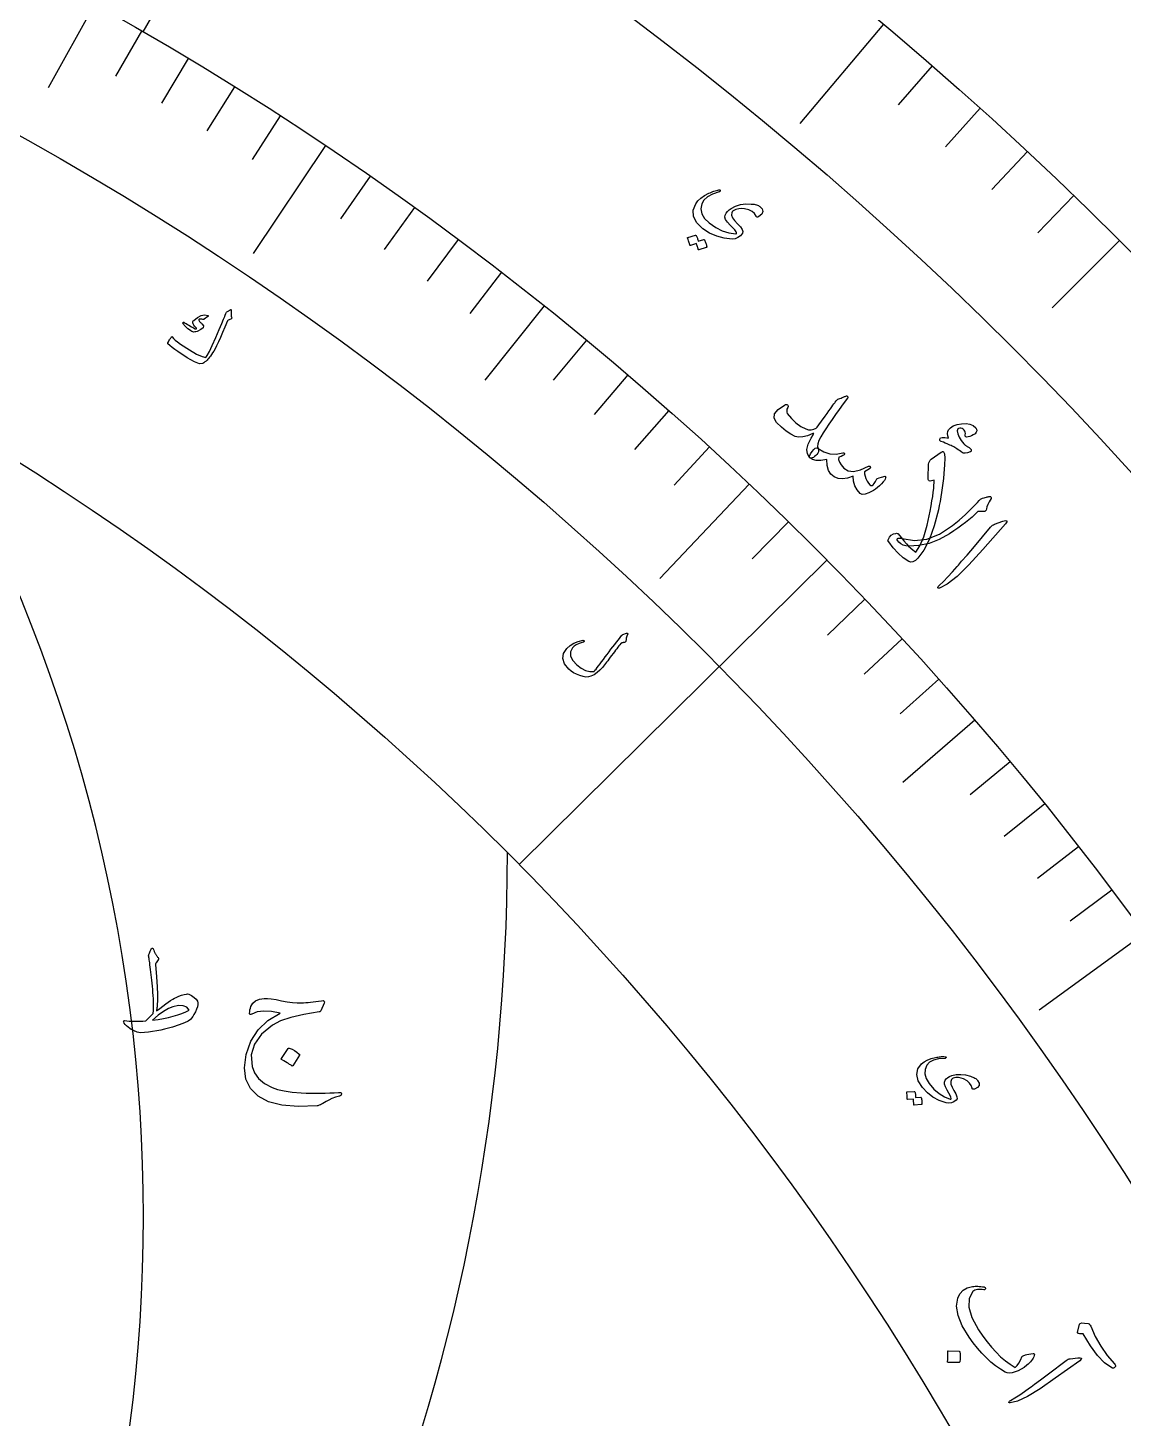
# Model space of a CAD drawing. Header units: millimetres. Extents: x -280 to 280, y -280 to 343.
# Drawn here: x 104.2 to 180.1, y 98.3 to 194.6 of the extents above; entities that cross this region are included whole.
import ezdxf

# ---------------------------------------------------------------- set-up
doc = ezdxf.new("R2010")
doc.units = ezdxf.units.MM
for name, color, linetype in [('ENGRAVE', 7, 'Continuous'), ('ENGRAVE_FINE', 8, 'Continuous'), ('TEXT', 5, 'Continuous')]:
    doc.layers.add(name, color=color, linetype=linetype)

msp = doc.modelspace()

# ---------------------------------------------------------------- linework, layer by layer
at = {"layer": 'ENGRAVE'}
for points in [[(127.2, 220.3169), (112.2, 194.3361)], [(108.8427, 196.2361), (105.6415, 190.4645)], [(163.5252, 194.8817), (157.7401, 187.9873)], [(124.8535, 186.459), (119.846, 178.9807)], [(179.888, 179.888), (175.2211, 175.2211)], [(140.015, 175.3601), (135.8969, 170.2024)], [(154.2192, 163.0086), (148.034, 156.4708)], [(159.6096, 157.7344), (138.2714, 136.6469)], [(169.8557, 146.6437), (164.86, 142.3307)], [(181.5986, 131.823), (174.3153, 126.536)]]:
    msp.add_lwpolyline(points, dxfattribs=at)
for radius in [274.4, 274.4, 267.4, 254.4, 254.4, 243.9, 224.4, 224.4, 213.9, 194.4, 194.4]:
    msp.add_circle((0, 0), radius, dxfattribs=at)
for centre, radius, end in [((0, 112.2369), 112.2369, 30.000001), ((0, 137.4616), 137.4616, 0.000001)]:
    msp.add_arc(centre, radius, 270, end, dxfattribs=at)
at = {"layer": 'ENGRAVE_FINE'}
for points in [[(112.1075, 194.3895), (110.309, 191.2709)], [(115.3419, 192.488), (113.4915, 189.3999)], [(166.9014, 191.9981), (164.5396, 189.2812)], [(118.5449, 190.5321), (116.6431, 187.4754)], [(170.2268, 189.056), (167.818, 186.3807)], [(121.7158, 188.5222), (119.7631, 185.4978)], [(173.5004, 186.0564), (171.0452, 183.4235)], [(127.9573, 184.3429), (125.9045, 181.3855)], [(131.0262, 182.1744), (128.9242, 179.2518)], [(176.7211, 183), (174.2203, 180.4104)], [(134.0593, 179.954), (131.9087, 177.0671)], [(137.0559, 177.6824), (134.8572, 174.8319)], [(142.9358, 172.9876), (140.6427, 170.2124)], [(145.8175, 170.5656), (143.4782, 167.8293)], [(148.6591, 168.0947), (146.2742, 165.398)], [(151.46, 165.5755), (149.0302, 162.9192)], [(156.936, 160.3947), (154.4183, 157.8215)], [(162.2391, 155.0285), (159.6363, 152.5414)], [(164.8238, 152.2776), (162.1796, 149.8347)], [(167.3629, 149.4825), (164.678, 147.0843)], [(172.3014, 143.7622), (169.5372, 141.4559)], [(174.6993, 140.8386), (171.8966, 138.5792)], [(177.0486, 137.8737), (174.2083, 135.6618)], [(179.3486, 134.8682), (176.4714, 132.7045)]]:
    msp.add_lwpolyline(points, dxfattribs=at)
at = {"layer": 'TEXT'}
for points in [[(154.7003, 181.5654), (154.5903, 181.7472), (154.4207, 181.8949), (154.1914, 182.0085), (153.9026, 182.0876), (153.6934, 182.1068), (153.4912, 182.0895), (153.296, 182.0357), (153.1079, 181.9455), (153.0769, 181.9219), (153.0508, 181.8921), (153.0297, 181.8561), (153.0135, 181.814), (153.0033, 181.649), (153.0649, 181.4661), (153.1983, 181.2651), (153.4033, 181.0459), (153.6073, 180.8316), (153.7331, 180.6497), (153.7808, 180.5005), (153.7506, 180.384), (153.608, 180.2077), (153.4433, 180.0829), (153.2566, 180.0095), (153.0479, 179.9873), (152.494, 180.0436), (151.971, 180.1812), (151.4786, 180.4003), (151.0163, 180.701), (150.5839, 181.116), (150.3556, 181.5415), (150.3315, 181.9785), (150.5121, 182.4273), (150.6665, 182.6279), (150.8694, 182.8167), (151.1209, 182.9936), (151.4209, 183.1585), (151.5113, 183.1986), (151.6005, 183.2356), (151.6887, 183.2695), (151.7758, 183.3001), (151.8624, 183.3277), (151.949, 183.3522), (152.0357, 183.3736), (152.1223, 183.392), (152.1634, 183.3952), (152.1912, 183.3873), (152.2057, 183.3682), (152.2069, 183.338), (152.1977, 183.3093), (152.1819, 183.286), (152.1596, 183.2683), (152.1307, 183.2559), (151.6714, 183.1023), (151.3184, 182.9129), (151.0713, 182.6882), (150.9297, 182.4285), (150.8744, 182.0773), (150.9414, 181.7413), (151.1306, 181.4204), (151.4419, 181.1141), (151.898, 180.79), (152.3566, 180.5546), (152.8181, 180.4078), (153.2831, 180.3497), (153.3151, 180.351), (153.336, 180.3619), (153.3456, 180.3822), (153.3441, 180.412), (153.3069, 180.4965), (153.2192, 180.6158), (153.0807, 180.7698), (152.8915, 180.9584), (152.7059, 181.1586), (152.5882, 181.3399), (152.5385, 181.5025), (152.5567, 181.6463), (152.621, 181.7794), (152.7098, 181.9009), (152.8234, 182.0108), (152.9616, 182.1091), (153.2752, 182.2668), (153.6136, 182.37), (153.9769, 182.4186), (154.3649, 182.4123), (154.4635, 182.4051), (154.5553, 182.3934), (154.6403, 182.3773), (154.7186, 182.3568), (154.79, 182.3324), (154.8544, 182.3046), (154.912, 182.2735), (154.9626, 182.2391), (155.1296, 182.068), (155.1734, 181.8944), (155.0941, 181.7187), (154.892, 181.5406), (154.8235, 181.5047), (154.7687, 181.4969), (154.7277, 181.5171), (154.7003, 181.5654)], [(151.0655, 179.947), (151.0763, 179.948), (151.0876, 179.9446), (151.0991, 179.937), (151.111, 179.9249), (151.1425, 179.8686), (151.171, 179.8116), (151.1966, 179.7542), (151.2191, 179.6962), (151.2387, 179.637), (151.2554, 179.5763), (151.2692, 179.5139), (151.2801, 179.4499), (151.2792, 179.434), (151.2737, 179.4209), (151.2635, 179.4106), (151.2488, 179.4032), (150.7202, 179.2314), (150.71, 179.2318), (150.701, 179.2394), (150.693, 179.2543), (150.686, 179.2763), (150.6832, 179.2937), (150.6766, 179.3197), (150.6664, 179.3544), (150.6524, 179.3978), (150.6347, 179.4505), (150.6132, 179.5128), (150.5879, 179.585), (150.5587, 179.6669), (150.1454, 179.5351), (150.13, 179.5333), (150.1177, 179.54), (150.1086, 179.5553), (150.1025, 179.579), (150.0973, 179.5996), (150.0885, 179.6313), (150.076, 179.6741), (150.0598, 179.728), (150.0394, 179.7936), (150.0141, 179.8713), (149.984, 179.9611), (149.949, 180.063), (149.9476, 180.0762), (149.9504, 180.0861), (149.9572, 180.0925), (149.9682, 180.0955), (150.4889, 180.2515), (150.4997, 180.2526), (150.511, 180.2493), (150.5225, 180.2416), (150.5345, 180.2296), (150.5631, 180.1838), (150.5887, 180.1368), (150.6114, 180.0887), (150.6312, 180.0395), (150.6483, 179.9895), (150.6629, 179.9391), (150.6752, 179.8881), (150.685, 179.8366)], [(118.3233, 175.0209), (118.3161, 174.9527), (118.3119, 174.8863), (118.3106, 174.8218), (118.3123, 174.7591), (118.3172, 174.698), (118.3257, 174.6384), (118.3377, 174.5801), (118.3532, 174.5233), (118.3554, 174.4959), (118.346, 174.4719), (118.3253, 174.4515), (118.293, 174.4346), (118.1128, 174.3522), (118.0942, 174.3426), (118.0796, 174.3337), (118.0689, 174.3256), (118.0622, 174.3182), (117.8831, 173.8866), (117.7184, 173.4985), (117.5682, 173.1537), (117.4326, 172.8524), (117.3116, 172.5948), (117.2051, 172.3816), (117.1133, 172.2126), (117.0361, 172.0878), (116.8805, 171.859), (116.8272, 171.7893), (116.7701, 171.7217), (116.7093, 171.6561), (116.6449, 171.5926), (116.5764, 171.5314), (116.5038, 171.4727), (116.4268, 171.4164), (116.3456, 171.3626), (116.1304, 171.347), (115.7707, 171.4808), (115.2658, 171.7632), (114.6148, 172.1929), (114.4166, 172.3348), (114.2365, 172.4711), (114.0747, 172.6019), (113.931, 172.7272), (113.9207, 172.7428), (113.9165, 172.7587), (113.9183, 172.7749), (113.9262, 172.7912), (113.9695, 172.8662), (114.0094, 172.9341), (114.046, 172.995), (114.0791, 173.0488), (114.1092, 173.0961), (114.1368, 173.1375), (114.1617, 173.1731), (114.184, 173.2028), (114.1975, 173.2188), (114.2101, 173.2244), (114.2217, 173.2197), (114.2324, 173.2046), (114.3204, 173.0988), (114.4458, 172.9808), (114.6086, 172.8505), (114.8088, 172.7079), (115.4194, 172.3009), (115.9153, 172.0097), (116.2977, 171.8354), (116.5669, 171.7787), (116.663, 171.9211), (116.8094, 172.1991), (117.0059, 172.6128), (117.252, 173.1625), (117.4938, 173.7158), (117.6748, 174.1356), (117.7953, 174.4217), (117.8554, 174.5739), (117.8707, 174.6164), (117.885, 174.6561), (117.8983, 174.6931), (117.9106, 174.7273), (117.9218, 174.7585), (117.9315, 174.7864), (117.9399, 174.811), (117.9469, 174.8323), (117.9648, 174.8768), (117.9887, 174.9147), (118.0185, 174.9461), (118.0543, 174.9709), (118.2646, 175.0878), (118.2801, 175.0947), (118.2935, 175.0972), (118.3047, 175.0952), (118.3137, 175.0887), (118.3208, 175.0749), (118.3248, 175.059), (118.3256, 175.041), (118.3233, 175.0209)], [(116.714, 174.6877), (116.7221, 174.6806), (116.7274, 174.6719), (116.73, 174.6617), (116.7299, 174.6499), (116.7267, 174.6414), (116.722, 174.6331), (116.7158, 174.625), (116.7079, 174.6171), (116.4422, 174.4347), (116.4132, 174.4176), (116.3876, 174.4067), (116.3652, 174.4021), (116.3462, 174.4038), (116.2756, 174.4267), (116.2103, 174.4384), (116.1504, 174.4389), (116.0958, 174.4282), (116.078, 174.4155), (116.0747, 174.3914), (116.0861, 174.3558), (116.112, 174.3089), (116.1324, 174.2821), (116.1541, 174.2554), (116.1771, 174.2286), (116.2013, 174.2019), (116.2271, 174.1749), (116.2548, 174.1475), (116.2843, 174.1198), (116.3157, 174.0916), (116.4024, 173.9618), (116.3727, 173.8344), (116.2266, 173.7093), (115.9644, 173.5862), (115.8722, 173.5592), (115.7902, 173.5447), (115.7184, 173.543), (115.6568, 173.554), (115.5971, 173.578), (115.5217, 173.6219), (115.4306, 173.6855), (115.3236, 173.7688), (115.2698, 173.8125), (115.2201, 173.8561), (115.1745, 173.8994), (115.133, 173.9425), (115.095, 173.9846), (115.06, 174.0247), (115.0279, 174.0628), (114.9987, 174.099), (114.9844, 174.1266), (114.9776, 174.1518), (114.9786, 174.1744), (114.9872, 174.1945), (115.0024, 174.2111), (115.02, 174.2185), (115.04, 174.2167), (115.0625, 174.2057), (115.1313, 174.1666), (115.2086, 174.1209), (115.2944, 174.0688), (115.3886, 174.0102), (115.5643, 173.9008), (115.7057, 173.8216), (115.8128, 173.7727), (115.8856, 173.7542), (115.897, 173.7547), (115.9061, 173.7593), (115.9127, 173.768), (115.917, 173.7808), (115.9174, 173.7903), (115.9138, 173.8016), (115.9063, 173.8146), (115.8949, 173.8294), (115.7799, 173.9535), (115.7336, 174.0081), (115.6986, 174.0619), (115.675, 174.1148), (115.6628, 174.167), (115.6591, 174.2211), (115.6674, 174.2689), (115.6878, 174.3105), (115.7201, 174.3457), (115.983, 174.554), (116.2364, 174.6805), (116.48, 174.7251), (116.714, 174.6877)], [(159.0033, 165.4643), (159.03, 165.3921), (159.033, 165.3159), (159.0123, 165.2359), (158.968, 165.152), (158.9023, 165.0588), (158.8304, 164.9781), (158.7524, 164.91), (158.6683, 164.8544), (158.5865, 164.8166), (158.5153, 164.8019), (158.4548, 164.8102), (158.4048, 164.8415), (158.2544, 165.0965), (158.2225, 165.4052), (158.3093, 165.7678), (158.5147, 166.1845), (158.5545, 166.2523), (158.5889, 166.3109), (158.6181, 166.3606), (158.642, 166.4013), (158.6605, 166.4329), (158.6738, 166.4555), (158.6818, 166.469), (158.6844, 166.4735), (158.6935, 166.5038), (158.6884, 166.5194), (158.6693, 166.5202), (158.6362, 166.5062), (158.2644, 166.3517), (157.9336, 166.2673), (157.6436, 166.253), (157.3944, 166.309), (157.0939, 166.4544), (156.7797, 166.6647), (156.4515, 166.94), (156.109, 167.28), (155.9414, 167.5731), (155.9781, 167.8707), (156.2191, 168.1732), (156.6652, 168.48), (156.7282, 168.5082), (156.7842, 168.52), (156.8332, 168.5154), (156.875, 168.4945), (156.9046, 168.4612), (156.9167, 168.4196), (156.9112, 168.3698), (156.8882, 168.3117), (156.839, 168.1878), (156.8181, 168.0785), (156.8255, 167.9839), (156.8612, 167.9038), (157.1442, 167.5436), (157.4526, 167.2439), (157.7867, 167.0046), (158.1469, 166.8256), (158.3284, 166.7742), (158.5096, 166.7658), (158.6906, 166.8006), (158.8715, 166.8785), (158.9272, 166.9439), (159.0475, 167.1051), (159.2324, 167.3622), (159.4818, 167.7152), (159.6163, 167.9031), (159.7381, 168.0724), (159.8472, 168.2231), (159.9436, 168.3553), (160.0261, 168.4685), (160.0934, 168.5621), (160.1455, 168.6363), (160.1824, 168.691), (160.2444, 168.7695), (160.306, 168.8317), (160.3673, 168.8778), (160.4282, 168.9076), (160.5098, 168.9389), (160.5859, 168.9679), (160.6566, 168.9947), (160.7217, 169.0192), (160.781, 169.0419), (160.8339, 169.0631), (160.8805, 169.083), (160.9207, 169.1014), (160.9558, 169.1136), (160.9869, 169.1146), (161.0142, 169.1044), (161.0375, 169.083), (161.0534, 169.0496), (161.0583, 169.0168), (161.052, 168.9847), (161.0346, 168.9532), (160.7387, 168.557), (160.4617, 168.1784), (160.2036, 167.8174), (159.9645, 167.4739), (159.7439, 167.1484), (159.5414, 166.8412), (159.3569, 166.5524), (159.1906, 166.2819), (159.0486, 166.0168), (158.9701, 165.7922), (158.9549, 165.608), (159.0033, 165.4643)], [(168.9937, 165.1796), (168.8873, 165.255), (168.7882, 165.3245), (168.6963, 165.3882), (168.6118, 165.4462), (168.5345, 165.4974), (168.4646, 165.5412), (168.402, 165.5776), (168.3467, 165.6064), (168.2889, 165.634), (168.2185, 165.6665), (168.1357, 165.704), (168.0404, 165.7464), (167.9322, 165.7933), (167.8107, 165.8442), (167.6759, 165.8991), (167.5277, 165.958), (167.4721, 165.9868), (167.4362, 166.023), (167.42, 166.0666), (167.4235, 166.1176), (167.4761, 166.1983), (167.5942, 166.235), (167.778, 166.2277), (168.0275, 166.176), (167.9772, 166.3548), (167.9595, 166.5106), (167.9747, 166.6436), (168.0226, 166.7537), (168.166, 166.9081), (168.3655, 167.0314), (168.6215, 167.1234), (168.9339, 167.1838), (169.2508, 167.2003), (169.5201, 167.1606), (169.7417, 167.0647), (169.9153, 166.9129), (169.983, 166.7995), (169.998, 166.6917), (169.9603, 166.5896), (169.8699, 166.4933), (169.7524, 166.4093), (169.633, 166.3442), (169.5119, 166.2982), (169.3889, 166.271), (169.2887, 166.2661), (169.2218, 166.2871), (169.1884, 166.3339), (169.1884, 166.4066), (169.2011, 166.5023), (169.1923, 166.5908), (169.162, 166.672), (169.1102, 166.7459), (169.0446, 166.8124), (168.9732, 166.8574), (168.8959, 166.881), (168.8128, 166.8832), (168.7325, 166.8655), (168.6773, 166.8291), (168.6473, 166.7742), (168.6423, 166.7008), (168.6772, 166.4785), (168.7644, 166.2526), (168.9037, 166.0229), (169.0952, 165.7893), (169.1142, 165.7712), (169.1367, 165.7522), (169.1625, 165.7322), (169.1918, 165.7113), (169.2241, 165.689), (169.259, 165.6649), (169.2965, 165.639), (169.3366, 165.6114), (169.3794, 165.5809), (169.4184, 165.5534), (169.4535, 165.5291), (169.4847, 165.5078), (169.5121, 165.4889), (169.5355, 165.4713), (169.5551, 165.455), (169.5709, 165.4402), (169.5963, 165.4082), (169.6105, 165.3755), (169.6136, 165.3423), (169.6054, 165.3086), (169.5934, 165.2805), (169.5779, 165.2577), (169.559, 165.2401), (169.5367, 165.2278), (169.3455, 165.1748), (169.1913, 165.149), (169.074, 165.1506), (168.9937, 165.1796)], [(163.6369, 163.5415), (163.662, 163.5368), (163.676, 163.5159), (163.6791, 163.4789), (163.6711, 163.4258), (163.6435, 163.3498), (163.5879, 163.2578), (163.5043, 163.1497), (163.3926, 163.0255), (163.2606, 162.8895), (163.1226, 162.7663), (162.9787, 162.6557), (162.8289, 162.5579), (162.5126, 162.3925), (162.2559, 162.3032), (162.0586, 162.29), (161.9208, 162.353), (161.6966, 162.6042), (161.538, 162.8859), (161.4448, 163.1985), (161.4171, 163.5422), (161.0405, 163.4157), (160.6951, 163.3678), (160.3807, 163.3983), (160.0972, 163.5075), (159.8696, 163.6931), (159.7096, 163.9531), (159.6168, 164.2877), (159.5909, 164.6972), (159.1953, 164.6419), (158.8659, 164.6474), (158.6025, 164.7138), (158.4048, 164.8415), (158.3896, 164.8927), (158.4127, 164.9803), (158.474, 165.1044), (158.5736, 165.2649), (158.6895, 165.4064), (158.7997, 165.4868), (158.9043, 165.5061), (159.0033, 165.4643), (159.3904, 165.2306), (159.8037, 165.1024), (160.2434, 165.0796), (160.7099, 165.1623), (160.7353, 165.1669), (160.7574, 165.1663), (160.7761, 165.1607), (160.7916, 165.1498), (160.8062, 165.1322), (160.8158, 165.1128), (160.8203, 165.0917), (160.8198, 165.0687), (160.7902, 165.0255), (160.7141, 164.9774), (160.5914, 164.9245), (160.4222, 164.8666), (160.4123, 164.7045), (160.467, 164.5248), (160.586, 164.3273), (160.7693, 164.1119), (161.0716, 163.9186), (161.4592, 163.8747), (161.9325, 163.9798), (162.492, 164.2339), (162.5203, 164.2472), (162.5445, 164.2528), (162.5645, 164.2508), (162.5803, 164.2411), (162.5978, 164.2203), (162.6094, 164.1987), (162.6151, 164.1762), (162.6148, 164.1528), (162.6065, 164.1273), (162.5947, 164.1052), (162.5795, 164.0865), (162.5609, 164.0711), (162.209, 163.8524), (162.2187, 163.7027), (162.2529, 163.5454), (162.3115, 163.3807), (162.3947, 163.2084), (162.4899, 163.0552), (162.5782, 162.9544), (162.6596, 162.9062), (162.7342, 162.9105), (162.8059, 162.9594), (162.8851, 163.0514), (162.972, 163.1868), (163.0664, 163.3655), (163.1121, 163.3969), (163.2225, 163.4368), (163.3974, 163.485), (163.6369, 163.5415)], [(164.534, 159.5525), (164.7414, 159.2965), (164.9333, 159.0688), (165.1099, 158.8695), (165.2712, 158.6986), (165.4174, 158.5554), (165.5485, 158.4389), (165.6645, 158.3493), (165.7655, 158.2865), (166.0564, 158.7305), (166.3211, 159.3509), (166.5581, 160.1486), (166.7655, 161.1244), (166.831, 161.4937), (166.8876, 161.8348), (166.9353, 162.1478), (166.9743, 162.4325), (167.0042, 162.6885), (167.0247, 162.9154), (167.0359, 163.1131), (167.0378, 163.2815), (166.7574, 163.2113), (166.6927, 163.2346), (166.6484, 163.2746), (166.6248, 163.3313), (166.6216, 163.4048), (166.6569, 164.3817), (166.6734, 164.4854), (166.7096, 164.5776), (166.7655, 164.6585), (166.841, 164.728), (167.5315, 165.2169), (167.5824, 165.249), (167.6256, 165.265), (167.6612, 165.2647), (167.6891, 165.2484), (167.7475, 165.1011), (167.7708, 164.7994), (167.7585, 164.3434), (167.7097, 163.7336), (167.6758, 163.3925), (167.638, 163.0595), (167.5964, 162.7344), (167.551, 162.4172), (167.5019, 162.108), (167.449, 161.8067), (167.3925, 161.5134), (167.3324, 161.228), (167.0405, 160.1078), (166.7058, 159.1744), (166.3305, 158.4267), (165.9167, 157.8637), (165.7379, 157.7026), (165.5713, 157.6106), (165.4168, 157.5876), (165.2744, 157.6334), (164.8964, 157.8988), (164.5395, 158.2135), (164.2034, 158.5779), (163.8877, 158.992), (163.8602, 159.0316), (163.8436, 159.0685), (163.8379, 159.1027), (163.8432, 159.1343), (163.9429, 159.3166), (164.0654, 159.4531), (164.2107, 159.5437), (164.379, 159.5882), (164.437, 159.593), (164.4822, 159.5886), (164.5145, 159.5751), (164.534, 159.5525)], [(165.2747, 158.702), (165.0797, 158.7222), (164.9008, 158.7758), (164.7378, 158.8629), (164.5906, 158.9834), (164.5196, 159.0655), (164.4787, 159.1337), (164.4679, 159.1879), (164.4873, 159.2283), (164.5361, 159.2555), (164.6064, 159.2639), (164.6984, 159.2533), (164.8121, 159.2238), (165.6664, 159.0881), (166.5348, 159.1936), (167.4177, 159.5412), (168.315, 160.1323), (168.7735, 160.5057), (169.2137, 160.8967), (169.6355, 161.3053), (170.0387, 161.7316), (170.1553, 161.8553), (170.2544, 161.947), (170.3358, 162.0067), (170.3996, 162.0344), (170.4973, 162.0571), (170.5837, 162.0776), (170.659, 162.0959), (170.7231, 162.112), (170.7765, 162.1255), (170.8195, 162.1359), (170.8522, 162.1433), (170.8746, 162.1476), (170.9093, 162.1467), (170.9379, 162.14), (170.9605, 162.1276), (170.9769, 162.1094), (170.9898, 162.0793), (170.9949, 162.0521), (170.9924, 162.0277), (170.9822, 162.0062), (170.8485, 161.7783), (170.7505, 161.5844), (170.6881, 161.4243), (170.6614, 161.298), (170.6447, 161.2057), (170.6053, 161.1408), (170.5434, 161.1033), (170.4589, 161.0932), (170.0688, 161.1005), (169.8732, 160.9089), (169.663, 160.7177), (169.4384, 160.5271), (169.1992, 160.3369), (168.9456, 160.1463), (168.6776, 159.9543), (168.3951, 159.761), (168.0983, 159.5663), (167.3879, 159.1706), (166.6805, 158.895), (165.9761, 158.7389), (165.2747, 158.702)], [(171.7871, 160.4222), (171.9808, 160.4748), (172.0778, 160.4623), (172.078, 160.3847), (171.9814, 160.2419), (170.4131, 158.476), (169.4461, 157.3966), (168.6214, 156.5905), (167.9403, 156.0565), (167.4031, 155.7939), (167.3474, 155.7851), (167.3099, 155.7884), (167.2906, 155.8038), (167.2896, 155.8313), (167.2989, 155.8627), (167.3175, 155.8964), (167.3456, 155.9323), (167.383, 155.9704), (167.6871, 156.2538), (167.9966, 156.5683), (168.3114, 156.9141), (168.6314, 157.2912), (168.7166, 157.388), (168.9443, 157.6522), (169.3142, 158.084), (169.826, 158.6835), (170.9486, 160.0262), (171.0127, 160.0929), (171.0782, 160.1475), (171.1452, 160.1901), (171.2135, 160.2206)], [(145.7153, 152.6733), (145.7345, 152.6789), (145.7524, 152.6789), (145.7689, 152.6734), (145.7841, 152.6623), (145.7953, 152.6472), (145.8002, 152.6294), (145.7985, 152.609), (145.7904, 152.586), (145.7395, 152.4555), (145.7033, 152.3354), (145.6819, 152.2255), (145.6752, 152.126), (145.6698, 152.093), (145.6517, 152.0664), (145.6209, 152.0461), (145.5773, 152.0321), (145.5539, 152.0277), (145.5314, 152.0233), (145.5099, 152.019), (145.4894, 152.0146), (145.4702, 152.0106), (145.4525, 152.007), (145.4363, 152.004), (145.4215, 152.0015), (145.3956, 151.996), (145.3698, 151.9846), (145.3442, 151.9671), (145.3187, 151.9436), (145.2562, 151.8684), (145.1891, 151.7854), (145.1175, 151.6945), (145.0412, 151.5958), (144.9602, 151.4894), (144.8741, 151.3758), (144.7829, 151.2548), (144.6866, 151.1265), (144.5922, 150.9968), (144.5025, 150.8758), (144.4177, 150.7633), (144.3376, 150.6595), (144.2623, 150.5638), (144.1918, 150.4757), (144.1262, 150.3952), (144.0654, 150.3223), (143.8766, 150.1146), (143.6763, 149.9387), (143.4643, 149.7943), (143.2409, 149.6815), (143.0863, 149.6374), (142.9072, 149.6314), (142.7034, 149.6635), (142.475, 149.7334), (142.2462, 149.8287), (142.0455, 149.933), (141.8729, 150.0463), (141.7283, 150.1688), (141.4283, 150.5414), (141.3038, 150.9049), (141.3551, 151.2599), (141.5826, 151.6064), (141.8085, 151.8121), (142.0703, 151.9755), (142.3682, 152.0964), (142.7022, 152.1746), (142.7242, 152.1767), (142.7423, 152.1738), (142.7565, 152.1657), (142.767, 152.1525), (142.7753, 152.1355), (142.7791, 152.1199), (142.7783, 152.1056), (142.773, 152.0927), (142.7623, 152.0761), (142.749, 152.063), (142.733, 152.0533), (142.7145, 152.0469), (142.4472, 151.9518), (142.2351, 151.8561), (142.078, 151.7601), (141.9758, 151.6638), (141.8383, 151.3794), (141.8423, 151.0868), (141.9875, 150.7861), (142.2739, 150.4766), (142.5776, 150.2457), (142.8772, 150.0929), (143.1729, 150.0182), (143.465, 150.0217), (143.53, 150.096), (143.6041, 150.1845), (143.6874, 150.2872), (143.7799, 150.4041), (143.8814, 150.5356), (143.9921, 150.6824), (144.1119, 150.8444), (144.2408, 151.0216), (144.3755, 151.2027), (144.5088, 151.3804), (144.6406, 151.5545), (144.771, 151.7252), (144.9002, 151.892), (145.0285, 152.0549), (145.1558, 152.2138), (145.2823, 152.3687), (145.3982, 152.5234), (145.414, 152.5385), (145.4305, 152.551), (145.4475, 152.5611), (145.4651, 152.5687)], [(112.6109, 130.4018), (112.6476, 130.486), (112.6805, 130.5605), (112.7096, 130.6254), (112.7347, 130.6805), (112.7555, 130.7255), (112.7715, 130.7599), (112.7826, 130.7836), (112.7889, 130.7967), (112.802, 130.8136), (112.818, 130.8257), (112.8368, 130.833), (112.8586, 130.8354), (112.8765, 130.8325), (112.8915, 130.8238), (112.9036, 130.8092), (112.9128, 130.7889), (112.9534, 130.6902), (112.9902, 130.6031), (113.0231, 130.5276), (113.0522, 130.4638), (113.0688, 130.4357), (113.088, 130.4057), (113.1095, 130.3738), (113.1334, 130.3399), (113.1603, 130.3041), (113.1905, 130.2663), (113.2242, 130.2267), (113.2612, 130.1851), (113.2844, 130.143), (113.2922, 130.1018), (113.2844, 130.0617), (113.2612, 130.0225), (113.1141, 129.8289), (113.0942, 129.7975), (113.0812, 129.7651), (113.0749, 129.7317), (113.0754, 129.6973), (113.1509, 128.8452), (113.1992, 128.1547), (113.2205, 127.6259), (113.2147, 127.2586), (113.2067, 127.1214), (113.1983, 126.9963), (113.1893, 126.8834), (113.1799, 126.7825), (113.17, 126.6932), (113.1596, 126.6151), (113.1487, 126.548), (113.1373, 126.4922), (113.3688, 126.6692), (113.5834, 126.8289), (113.7811, 126.9712), (113.9618, 127.096), (114.1251, 127.2039), (114.2705, 127.2954), (114.398, 127.3704), (114.5076, 127.4289), (114.7026, 127.516), (114.8851, 127.5838), (115.0549, 127.6322), (115.2122, 127.6612), (115.2954, 127.6636), (115.3825, 127.6476), (115.4734, 127.6133), (115.5683, 127.5605), (115.756, 127.4275), (115.8934, 127.2992), (115.9805, 127.1759), (116.0173, 127.0573), (116.0149, 126.9252), (115.9844, 126.7767), (115.9259, 126.6117), (115.8392, 126.4302), (115.7425, 126.2517), (115.6534, 126.1031), (115.5722, 125.9846), (115.4986, 125.896), (115.3476, 125.7842), (115.0883, 125.658), (114.7205, 125.5172), (114.2444, 125.3618), (113.979, 125.2849), (113.7092, 125.2167), (113.4351, 125.1572), (113.1567, 125.1063), (112.8748, 125.0638), (112.5905, 125.0289), (112.3038, 125.0018), (112.0147, 124.9825), (111.909, 125.0038), (111.8086, 125.0289), (111.7135, 125.058), (111.6238, 125.0909), (111.5384, 125.1276), (111.4563, 125.1683), (111.3777, 125.2128), (111.3025, 125.2612), (111.1704, 125.358), (111.0605, 125.4547), (110.973, 125.5515), (110.9076, 125.6483), (110.8718, 125.7286), (110.8651, 125.7838), (110.8873, 125.8138), (110.9386, 125.8186), (111.0835, 125.8014), (111.2396, 125.7886), (111.4067, 125.7801), (111.5851, 125.776), (111.7745, 125.7763), (111.9751, 125.7809), (112.1867, 125.7898), (112.4096, 125.8031), (112.9205, 126.3063), (112.93, 126.5086), (112.9351, 126.7128), (112.9358, 126.9189), (112.9322, 127.127), (112.9247, 127.3375), (112.9138, 127.5509), (112.8995, 127.7672), (112.8818, 127.9863), (112.862, 128.2034), (112.8412, 128.4131), (112.8194, 128.6156), (112.7967, 128.8109), (112.7739, 128.9993), (112.7522, 129.1815), (112.7313, 129.3574), (112.7115, 129.527), (112.6929, 129.684), (112.6757, 129.8222), (112.66, 129.9414), (112.6457, 130.0418), (112.6329, 130.1238), (112.6215, 130.188), (112.6116, 130.2342), (112.6031, 130.2625), (112.5978, 130.2944), (112.5973, 130.3283), (112.6017, 130.3641), (112.6109, 130.4018)], [(124.7667, 127.0263), (124.5344, 126.5038), (124.5132, 126.4693), (124.4884, 126.4433), (124.46, 126.4257), (124.428, 126.4167), (123.3544, 126.2473), (122.4562, 126.0392), (121.7334, 125.7925), (121.186, 125.507), (120.4185, 124.881), (119.9255, 124.1933), (119.7072, 123.4439), (119.7634, 122.6328), (119.934, 122.1937), (120.2231, 121.8054), (120.6308, 121.4679), (121.157, 121.1812), (121.5265, 121.053), (121.9868, 120.9489), (122.5378, 120.8691), (123.1796, 120.8134), (123.5207, 120.7971), (123.857, 120.7868), (124.1884, 120.7826), (124.5151, 120.7844), (124.8356, 120.7917), (125.1489, 120.8038), (125.455, 120.8207), (125.7538, 120.8425), (125.8239, 120.8473), (125.8796, 120.8425), (125.9207, 120.828), (125.9473, 120.8038), (125.9618, 120.7741), (125.9667, 120.7433), (125.9618, 120.7112), (125.9473, 120.678), (125.9367, 120.6601), (125.9243, 120.6453), (125.9101, 120.6335), (125.8941, 120.6247), (125.8768, 120.6172), (125.859, 120.609), (125.8406, 120.6002), (125.8215, 120.5909), (125.5427, 120.502), (125.2965, 120.4094), (125.083, 120.3132), (124.9022, 120.2134), (124.7863, 120.1415), (124.6808, 120.0804), (124.5855, 120.0302), (124.5005, 119.9909), (124.4271, 119.9606), (124.3663, 119.9376), (124.3182, 119.9219), (124.2828, 119.9134), (122.9594, 119.8645), (121.8344, 119.9594), (120.9078, 120.1983), (120.1796, 120.5812), (119.6534, 121.1062), (119.3425, 121.7618), (119.2469, 122.5481), (119.3667, 123.4651), (119.6836, 124.3886), (120.1796, 125.1755), (120.8546, 125.8257), (121.7086, 126.3392), (121.1038, 126.4548), (120.5763, 126.482), (120.1263, 126.4209), (119.7538, 126.2715), (119.7211, 126.2594), (119.6909, 126.2522), (119.663, 126.2497), (119.6376, 126.2522), (119.6165, 126.26), (119.6013, 126.2739), (119.5923, 126.2939), (119.5892, 126.3199), (119.6026, 126.4403), (119.6231, 126.5594), (119.6509, 126.6774), (119.686, 126.7941), (119.8094, 127.0209), (120.0054, 127.1884), (120.2739, 127.2967), (120.6151, 127.3457), (120.831, 127.3439), (121.1013, 127.3191), (121.4261, 127.2713), (121.8054, 127.2005), (122.1967, 127.1298), (122.5578, 127.082), (122.8886, 127.0572), (123.1892, 127.0554), (123.3338, 127.0617), (123.4868, 127.0711), (123.6483, 127.0835), (123.8183, 127.0989), (123.9967, 127.118), (124.1836, 127.1413), (124.379, 127.1688), (124.5828, 127.2005), (124.6995, 127.2042), (124.7691, 127.1763), (124.7915, 127.1171), (124.7667, 127.0263)], [(114.2676, 126.7786), (113.9681, 126.6542), (113.6347, 126.4592), (113.2675, 126.1936), (112.8663, 125.8573), (113.2551, 125.9055), (113.6241, 125.9647), (113.9732, 126.0351), (114.3025, 126.1167), (114.6114, 126.2084), (114.8996, 126.3092), (115.1669, 126.4193), (115.4134, 126.5386), (115.246, 126.7452), (114.9992, 126.8541), (114.6731, 126.8652), (114.2676, 126.7786)], [(122.2699, 123.8909), (122.282, 123.903), (122.2989, 123.9102), (122.3207, 123.9126), (122.3473, 123.9102), (122.5354, 123.834), (122.7126, 123.7409), (122.879, 123.6308), (123.0344, 123.5038), (123.0495, 123.4844), (123.0562, 123.4651), (123.0544, 123.4457), (123.0441, 123.4263), (122.5892, 122.6909), (122.5723, 122.6733), (122.5505, 122.6691), (122.5239, 122.6782), (122.4925, 122.7005), (122.4653, 122.7199), (122.4223, 122.7489), (122.3636, 122.7876), (122.2892, 122.836), (122.1979, 122.8941), (122.0884, 122.9618), (121.9608, 123.0392), (121.8151, 123.1263), (121.7957, 123.1409), (121.786, 123.1554), (121.786, 123.1699), (121.7957, 123.1844)], [(169.6676, 121.1407), (169.6107, 121.3253), (169.4936, 121.493), (169.3164, 121.6438), (169.0792, 121.7772), (168.8988, 121.8403), (168.7167, 121.8696), (168.5327, 121.8652), (168.3469, 121.827), (168.3144, 121.813), (168.2848, 121.7925), (168.2582, 121.7654), (168.2347, 121.7318), (168.1893, 121.5886), (168.2034, 121.4137), (168.2767, 121.2071), (168.4091, 120.9685), (168.5418, 120.7346), (168.6126, 120.5465), (168.6218, 120.4044), (168.5695, 120.3082), (168.4048, 120.1843), (168.232, 120.1105), (168.0512, 120.0869), (167.8623, 120.1134), (167.3862, 120.285), (166.9554, 120.5215), (166.5695, 120.8231), (166.2281, 121.19), (165.9382, 121.6511), (165.8306, 122.0765), (165.9055, 122.4672), (166.1636, 122.8233), (166.344, 122.9662), (166.5645, 123.0882), (166.8252, 123.1889), (167.1261, 123.2683), (167.2146, 123.2839), (167.3015, 123.2969), (167.3867, 123.3073), (167.4703, 123.3152), (167.5527, 123.3204), (167.6345, 123.323), (167.7157, 123.3228), (167.7962, 123.3199), (167.8331, 123.3137), (167.8559, 123.3006), (167.8645, 123.2806), (167.8588, 123.2537), (167.8444, 123.2304), (167.8254, 123.2134), (167.8018, 123.2026), (167.7736, 123.1981), (167.3347, 123.1637), (166.9816, 123.0743), (166.7142, 122.9304), (166.5322, 122.7326), (166.4061, 122.4349), (166.3912, 122.1239), (166.4874, 121.7993), (166.6944, 121.4607), (167.0252, 121.0745), (167.3777, 120.7659), (167.7524, 120.5348), (168.1496, 120.3811), (168.1781, 120.3752), (168.1989, 120.3801), (168.2119, 120.3959), (168.2171, 120.4226), (168.203, 120.5053), (168.1519, 120.6298), (168.0638, 120.7962), (167.9385, 121.0041), (167.819, 121.2216), (167.7552, 121.4074), (167.7471, 121.5617), (167.7949, 121.6846), (167.8809, 121.7878), (167.986, 121.8754), (168.1104, 121.9473), (168.2539, 122.0035), (168.5653, 122.0735), (168.8865, 122.09), (169.2176, 122.0528), (169.5585, 121.9617), (169.6439, 121.9336), (169.7223, 121.903), (169.7937, 121.8701), (169.8582, 121.8347), (169.9158, 121.7974), (169.9665, 121.7587), (170.0104, 121.7186), (170.0475, 121.677), (170.157, 121.4892), (170.1574, 121.3265), (170.0488, 121.189), (169.8312, 121.0766), (169.7629, 121.06), (169.7128, 121.0652), (169.6811, 121.092), (169.6676, 121.1407)], [(166.1053, 120.5143), (166.1151, 120.5128), (166.1242, 120.5074), (166.1327, 120.4981), (166.1406, 120.4848), (166.1559, 120.4282), (166.1685, 120.3718), (166.1783, 120.3155), (166.1854, 120.2594), (166.1897, 120.2029), (166.191, 120.1457), (166.1894, 120.0876), (166.1849, 120.0288), (166.1806, 120.0149), (166.1728, 120.0046), (166.1616, 119.9978), (166.147, 119.9945), (165.643, 119.9593), (165.6341, 119.9619), (165.6278, 119.9707), (165.624, 119.9855), (165.6228, 120.0065), (165.6241, 120.0224), (165.624, 120.0468), (165.6227, 120.0797), (165.6199, 120.121), (165.6159, 120.1713), (165.6107, 120.231), (165.6043, 120.3002), (165.5967, 120.3788), (165.2032, 120.3535), (165.1892, 120.3553), (165.1798, 120.364), (165.1751, 120.3794), (165.175, 120.4017), (165.175, 120.421), (165.1741, 120.4508), (165.1726, 120.4913), (165.1702, 120.5424), (165.1667, 120.6047), (165.1615, 120.6788), (165.1547, 120.7646), (165.1463, 120.8621), (165.148, 120.8741), (165.1526, 120.8822), (165.1601, 120.8864), (165.1704, 120.8866), (165.6639, 120.9097), (165.6738, 120.9082), (165.6829, 120.9028), (165.6914, 120.8935), (165.6993, 120.8803), (165.7144, 120.8336), (165.7267, 120.7866), (165.7361, 120.7392), (165.7427, 120.6915), (165.7467, 120.6436), (165.7485, 120.5959), (165.7481, 120.5482), (165.7454, 120.5007)], [(173.9715, 102.6052), (173.939, 102.5195), (173.8978, 102.4343), (173.8476, 102.3494), (173.7887, 102.2649), (173.7213, 102.1811), (173.646, 102.0983), (173.5628, 102.0163), (173.4716, 101.9353), (173.2801, 101.7871), (173.0785, 101.66), (172.8669, 101.5542), (172.6454, 101.4695), (172.4356, 101.4148), (172.252, 101.395), (172.0945, 101.41), (171.9631, 101.4599), (171.6271, 101.6653), (171.2974, 101.8983), (170.9739, 102.1588), (170.6565, 102.4467), (170.3459, 102.7627), (170.0428, 103.1074), (169.7471, 103.4806), (169.4586, 103.8826), (168.9815, 104.6751), (168.6909, 105.3886), (168.588, 106.025), (168.6738, 106.5857), (168.8252, 106.8898), (169.0459, 107.1259), (169.3362, 107.2936), (169.6964, 107.3925), (169.7812, 107.4025), (169.8705, 107.4084), (169.9642, 107.4102), (170.0624, 107.4079), (170.1651, 107.4014), (170.2722, 107.3907), (170.3839, 107.3759), (170.5, 107.357), (170.5349, 107.3481), (170.5623, 107.3333), (170.5823, 107.3126), (170.5947, 107.2858), (170.599, 107.2652), (170.5961, 107.2439), (170.5861, 107.2219), (170.5691, 107.1993), (170.5506, 107.182), (170.529, 107.1716), (170.5044, 107.168), (170.4767, 107.1714), (170.3649, 107.1871), (170.2544, 107.1948), (170.1451, 107.1944), (170.0372, 107.186), (169.9413, 107.1664), (169.8567, 107.1349), (169.7832, 107.0917), (169.7209, 107.0367), (169.4566, 106.5576), (169.4357, 105.9584), (169.6566, 105.2384), (170.1176, 104.3954), (170.4102, 103.9562), (170.7092, 103.5497), (171.0148, 103.1758), (171.3273, 102.8346), (171.6471, 102.5256), (171.9747, 102.2483), (172.3103, 102.0027), (172.6539, 101.7888), (172.7866, 101.9076), (172.913, 102.0745), (173.0331, 102.2896), (173.1466, 102.553), (173.163, 102.5689), (173.199, 102.5891), (173.2547, 102.6134), (173.3301, 102.642), (173.3388, 102.6428), (173.3461, 102.644), (173.3519, 102.6456), (173.3563, 102.6476), (173.4633, 102.6788), (173.5877, 102.7054), (173.7297, 102.7274), (173.889, 102.7448), (173.9422, 102.7422), (173.9737, 102.718), (173.9835, 102.6724), (173.9715, 102.6052)], [(179.5437, 102.022), (179.5852, 101.9628), (179.6028, 101.905), (179.5964, 101.8487), (179.566, 101.7939), (179.5203, 101.7511), (179.4679, 101.7308), (179.4089, 101.733), (179.3432, 101.7577), (178.8526, 102.1029), (178.3601, 102.612), (177.8643, 103.2849), (177.3631, 104.1212), (177.2776, 104.1164), (177.1993, 104.1157), (177.1284, 104.1194), (177.0649, 104.1273), (177.0186, 104.1391), (176.9881, 104.1577), (176.9732, 104.1829), (176.974, 104.2149), (177.1166, 104.7731), (177.1638, 104.8345), (177.2802, 104.8623), (177.4657, 104.8563), (177.7204, 104.8163), (177.7705, 104.7939), (177.8151, 104.7557), (177.8543, 104.7016), (177.8881, 104.6317), (178.2071, 103.9205), (178.589, 103.249), (179.0344, 102.6164), (179.5437, 102.022)], [(168.7597, 102.9154), (168.7742, 102.912), (168.7872, 102.9028), (168.7988, 102.8879), (168.809, 102.8671), (168.8364, 102.6938), (168.8462, 102.5208), (168.8382, 102.3483), (168.8126, 102.1761), (168.8048, 102.1562), (168.7933, 102.1425), (168.778, 102.1351), (168.7589, 102.1339), (168.0058, 102.1345), (167.9852, 102.139), (167.9723, 102.153), (167.9672, 102.1767), (167.9699, 102.2099), (167.9722, 102.2387), (167.9747, 102.2834), (167.9775, 102.344), (167.9804, 102.4206), (167.9829, 102.5141), (167.9844, 102.6253), (167.985, 102.7542), (167.9846, 102.9009), (167.9867, 102.9217), (167.9932, 102.9355), (168.004, 102.9421), (168.0192, 102.9416)], [(176.9907, 102.4397), (177.1677, 102.4466), (177.2486, 102.4166), (177.2334, 102.3498), (177.1221, 102.2462), (175.4236, 101.0386), (174.3783, 100.3022), (173.5095, 99.7726), (172.818, 99.4484), (172.3041, 99.3291), (172.2544, 99.3326), (172.2228, 99.3428), (172.2093, 99.3599), (172.2139, 99.3838), (172.2281, 99.4089), (172.2508, 99.4342), (172.282, 99.4595), (172.3217, 99.4848), (172.6394, 99.6682), (172.9678, 99.8773), (173.307, 100.1122), (173.6569, 100.3731), (173.7494, 100.4394), (173.9975, 100.6214), (174.401, 100.9194), (174.96, 101.3335), (176.1912, 102.2654), (176.2596, 102.3101), (176.3267, 102.3441), (176.3927, 102.3674), (176.4575, 102.3802)]]:
    msp.add_lwpolyline(points, close=True, dxfattribs=at)

doc.saveas('drawing.dxf')
